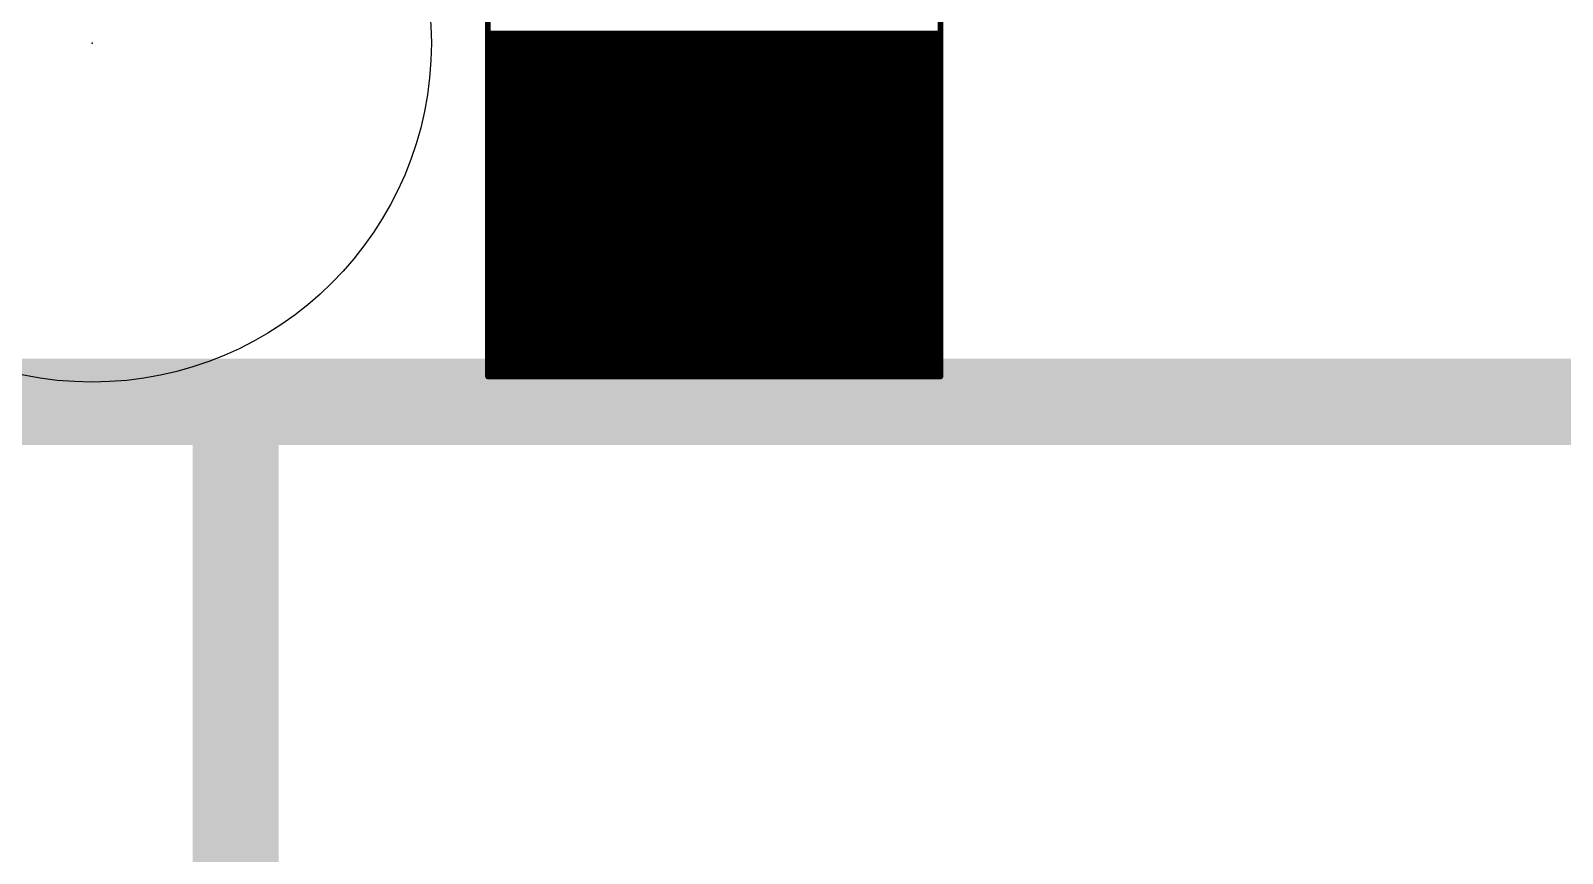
# Model space of a CAD drawing. Extents: x -15 to 70, y 0 to 100.
# Drawn here: x 37.737 to 40.445, y 67.019 to 68.475 of the extents above; entities that cross this region are included whole.
import ezdxf

# ---------------------------------------------------------------- set-up
doc = ezdxf.new("R2010")
doc.units = 0
for name, color, linetype in [('1', 12, 'CONTINUOUS'), ('16', 132, 'CONTINUOUS'), ('20', 31, 'CONTINUOUS'), ('24', 53, 'CONTINUOUS'), ('25', 253, 'CONTINUOUS')]:
    doc.layers.add(name, color=color, linetype=linetype)

msp = doc.modelspace()

# ---------------------------------------------------------------- linework, layer by layer
at = {"layer": '1'}
for points, const_width in [([(39.346, 69.953), (39.346, 67.863)], 0.01), ([(38.546, 67.863), (38.546, 68.753)], 0.01), ([(38.546, 68.47), (39.346, 68.47)], 0.01), ([(38.546, 68.46), (39.346, 68.46)], 0.01), ([(38.546, 68.45), (39.346, 68.45)], 0.01), ([(38.546, 68.44), (39.346, 68.44)], 0.01), ([(38.546, 68.43), (39.346, 68.43)], 0.01), ([(38.546, 68.42), (39.346, 68.42)], 0.01), ([(38.546, 68.41), (39.346, 68.41)], 0.01), ([(38.546, 68.4), (39.346, 68.4)], 0.01), ([(38.546, 68.39), (39.346, 68.39)], 0.01), ([(38.546, 68.38), (39.346, 68.38)], 0.01), ([(38.546, 68.37), (39.346, 68.37)], 0.01), ([(38.546, 68.36), (39.346, 68.36)], 0.01), ([(38.546, 68.35), (39.346, 68.35)], 0.01), ([(38.546, 68.34), (39.346, 68.34)], 0.01), ([(38.546, 68.33), (39.346, 68.33)], 0.01), ([(38.546, 68.32), (39.346, 68.32)], 0.01), ([(38.546, 68.31), (39.346, 68.31)], 0.01), ([(38.546, 68.3), (39.346, 68.3)], 0.01), ([(38.546, 68.29), (39.346, 68.29)], 0.01), ([(38.546, 68.28), (39.346, 68.28)], 0.01), ([(38.546, 68.27), (39.346, 68.27)], 0.01), ([(38.546, 68.26), (39.346, 68.26)], 0.01), ([(38.546, 68.25), (39.346, 68.25)], 0.01), ([(38.546, 68.24), (39.346, 68.24)], 0.01), ([(38.546, 68.23), (39.346, 68.23)], 0.01), ([(38.546, 68.22), (39.346, 68.22)], 0.01), ([(38.546, 68.21), (39.346, 68.21)], 0.01), ([(38.546, 68.2), (39.346, 68.2)], 0.01), ([(38.546, 68.19), (39.346, 68.19)], 0.01), ([(38.546, 68.18), (39.346, 68.18)], 0.01), ([(38.546, 68.17), (39.346, 68.17)], 0.01), ([(38.546, 68.16), (39.346, 68.16)], 0.01), ([(38.546, 68.15), (39.346, 68.15)], 0.01), ([(38.546, 68.14), (39.346, 68.14)], 0.01), ([(38.546, 68.13), (39.346, 68.13)], 0.01), ([(38.546, 68.12), (39.346, 68.12)], 0.01), ([(38.546, 68.11), (39.346, 68.11)], 0.01), ([(38.546, 68.1), (39.346, 68.1)], 0.01), ([(38.546, 68.09), (39.346, 68.09)], 0.01), ([(38.546, 68.08), (39.346, 68.08)], 0.01), ([(38.546, 68.07), (39.346, 68.07)], 0.01), ([(38.546, 68.06), (39.346, 68.06)], 0.01), ([(38.546, 68.05), (39.346, 68.05)], 0.01), ([(38.546, 68.04), (39.346, 68.04)], 0.01), ([(38.546, 68.03), (39.346, 68.03)], 0.01), ([(38.546, 68.02), (39.346, 68.02)], 0.01), ([(38.546, 68.01), (39.346, 68.01)], 0.01), ([(38.546, 68), (39.346, 68)], 0.01), ([(38.546, 67.99), (39.346, 67.99)], 0.01), ([(38.546, 67.98), (39.346, 67.98)], 0.01), ([(38.546, 67.97), (39.346, 67.97)], 0.01), ([(38.546, 67.96), (39.346, 67.96)], 0.01), ([(38.546, 67.95), (39.346, 67.95)], 0.01), ([(38.546, 67.94), (39.346, 67.94)], 0.01), ([(38.546, 67.93), (39.346, 67.93)], 0.01), ([(38.546, 67.92), (39.346, 67.92)], 0.01), ([(38.546, 67.91), (39.346, 67.91)], 0.01), ([(38.546, 67.9), (39.346, 67.9)], 0.01), ([(38.546, 67.89), (39.346, 67.89)], 0.01), ([(38.546, 67.88), (39.346, 67.88)], 0.01), ([(38.546, 67.87), (39.346, 67.87)], 0.01), ([(39.346, 67.863), (38.546, 67.863)], 0.01), ([(39.37, 67.818), (45.765, 67.818)], 0.13)]:
    msp.add_lwpolyline(points, dxfattribs=dict(at, const_width=const_width))
for points, const_width in [([(38.546, 68.4725, 1), (38.546, 68.4675)], 0.005), ([(38.546, 68.4625, 1), (38.546, 68.4575)], 0.005), ([(39.346, 68.4675, 1), (39.346, 68.4725)], 0.005), ([(39.346, 68.4575, 1), (39.346, 68.4625)], 0.005), ([(38.546, 68.4525, 1), (38.546, 68.4475)], 0.005), ([(38.546, 68.4425, 1), (38.546, 68.4375)], 0.005), ([(38.546, 68.4325, 1), (38.546, 68.4275)], 0.005), ([(39.346, 68.4475, 1), (39.346, 68.4525)], 0.005), ([(39.346, 68.4375, 1), (39.346, 68.4425)], 0.005), ([(39.346, 68.4275, 1), (39.346, 68.4325)], 0.005), ([(38.546, 68.4225, 1), (38.546, 68.4175)], 0.005), ([(38.546, 68.4125, 1), (38.546, 68.4075)], 0.005), ([(38.546, 68.4025, 1), (38.546, 68.3975)], 0.005), ([(39.346, 68.4175, 1), (39.346, 68.4225)], 0.005), ([(39.346, 68.4075, 1), (39.346, 68.4125)], 0.005), ([(39.346, 68.3975, 1), (39.346, 68.4025)], 0.005), ([(38.546, 68.3925, 1), (38.546, 68.3875)], 0.005), ([(38.546, 68.3825, 1), (38.546, 68.3775)], 0.005), ([(38.546, 68.3725, 1), (38.546, 68.3675)], 0.005), ([(39.346, 68.3875, 1), (39.346, 68.3925)], 0.005), ([(39.346, 68.3775, 1), (39.346, 68.3825)], 0.005), ([(39.346, 68.3675, 1), (39.346, 68.3725)], 0.005), ([(38.546, 68.3625, 1), (38.546, 68.3575)], 0.005), ([(38.546, 68.3525, 1), (38.546, 68.3475)], 0.005), ([(39.346, 68.3575, 1), (39.346, 68.3625)], 0.005), ([(39.346, 68.3475, 1), (39.346, 68.3525)], 0.005), ([(38.546, 68.3425, 1), (38.546, 68.3375)], 0.005), ([(38.546, 68.3325, 1), (38.546, 68.3275)], 0.005), ([(38.546, 68.3225, 1), (38.546, 68.3175)], 0.005), ([(39.346, 68.3375, 1), (39.346, 68.3425)], 0.005), ([(39.346, 68.3275, 1), (39.346, 68.3325)], 0.005), ([(39.346, 68.3175, 1), (39.346, 68.3225)], 0.005), ([(38.546, 68.3125, 1), (38.546, 68.3075)], 0.005), ([(38.546, 68.3025, 1), (38.546, 68.2975)], 0.005), ([(38.546, 68.2925, 1), (38.546, 68.2875)], 0.005), ([(39.346, 68.3075, 1), (39.346, 68.3125)], 0.005), ([(39.346, 68.2975, 1), (39.346, 68.3025)], 0.005), ([(39.346, 68.2875, 1), (39.346, 68.2925)], 0.005), ([(38.546, 68.2825, 1), (38.546, 68.2775)], 0.005), ([(38.546, 68.2725, 1), (38.546, 68.2675)], 0.005), ([(39.346, 68.2775, 1), (39.346, 68.2825)], 0.005), ([(39.346, 68.2675, 1), (39.346, 68.2725)], 0.005), ([(38.546, 68.2625, 1), (38.546, 68.2575)], 0.005), ([(38.546, 68.2525, 1), (38.546, 68.2475)], 0.005), ([(38.546, 68.2425, 1), (38.546, 68.2375)], 0.005), ([(39.346, 68.2575, 1), (39.346, 68.2625)], 0.005), ([(39.346, 68.2475, 1), (39.346, 68.2525)], 0.005), ([(39.346, 68.2375, 1), (39.346, 68.2425)], 0.005), ([(38.546, 68.2325, 1), (38.546, 68.2275)], 0.005), ([(38.546, 68.2225, 1), (38.546, 68.2175)], 0.005), ([(38.546, 68.2125, 1), (38.546, 68.2075)], 0.005), ([(39.346, 68.2275, 1), (39.346, 68.2325)], 0.005), ([(39.346, 68.2175, 1), (39.346, 68.2225)], 0.005), ([(39.346, 68.2075, 1), (39.346, 68.2125)], 0.005), ([(38.546, 68.2025, 1), (38.546, 68.1975)], 0.005), ([(38.546, 68.1925, 1), (38.546, 68.1875)], 0.005), ([(38.546, 68.1825, 1), (38.546, 68.1775)], 0.005), ([(39.346, 68.1975, 1), (39.346, 68.2025)], 0.005), ([(39.346, 68.1875, 1), (39.346, 68.1925)], 0.005), ([(39.346, 68.1775, 1), (39.346, 68.1825)], 0.005), ([(38.546, 68.1725, 1), (38.546, 68.1675)], 0.005), ([(38.546, 68.1625, 1), (38.546, 68.1575)], 0.005), ([(39.346, 68.1675, 1), (39.346, 68.1725)], 0.005), ([(39.346, 68.1575, 1), (39.346, 68.1625)], 0.005), ([(38.546, 68.1525, 1), (38.546, 68.1475)], 0.005), ([(38.546, 68.1425, 1), (38.546, 68.1375)], 0.005), ([(38.546, 68.1325, 1), (38.546, 68.1275)], 0.005), ([(39.346, 68.1475, 1), (39.346, 68.1525)], 0.005), ([(39.346, 68.1375, 1), (39.346, 68.1425)], 0.005), ([(39.346, 68.1275, 1), (39.346, 68.1325)], 0.005), ([(38.546, 68.1225, 1), (38.546, 68.1175)], 0.005), ([(38.546, 68.1125, 1), (38.546, 68.1075)], 0.005), ([(38.546, 68.1025, 1), (38.546, 68.0975)], 0.005), ([(39.346, 68.1175, 1), (39.346, 68.1225)], 0.005), ([(39.346, 68.1075, 1), (39.346, 68.1125)], 0.005), ([(39.346, 68.0975, 1), (39.346, 68.1025)], 0.005), ([(38.546, 68.0925, 1), (38.546, 68.0875)], 0.005), ([(38.546, 68.0825, 1), (38.546, 68.0775)], 0.005), ([(39.346, 68.0875, 1), (39.346, 68.0925)], 0.005), ([(39.346, 68.0775, 1), (39.346, 68.0825)], 0.005), ([(38.546, 68.0725, 1), (38.546, 68.0675)], 0.005), ([(38.546, 68.0625, 1), (38.546, 68.0575)], 0.005), ([(38.546, 68.0525, 1), (38.546, 68.0475)], 0.005), ([(39.346, 68.0675, 1), (39.346, 68.0725)], 0.005), ([(39.346, 68.0575, 1), (39.346, 68.0625)], 0.005), ([(39.346, 68.0475, 1), (39.346, 68.0525)], 0.005), ([(38.546, 68.0425, 1), (38.546, 68.0375)], 0.005), ([(38.546, 68.0325, 1), (38.546, 68.0275)], 0.005), ([(38.546, 68.0225, 1), (38.546, 68.0175)], 0.005), ([(39.346, 68.0375, 1), (39.346, 68.0425)], 0.005), ([(39.346, 68.0275, 1), (39.346, 68.0325)], 0.005), ([(39.346, 68.0175, 1), (39.346, 68.0225)], 0.005), ([(38.546, 68.0125, 1), (38.546, 68.0075)], 0.005), ([(38.546, 68.0025, 1), (38.546, 67.9975)], 0.005), ([(38.546, 67.9925, 1), (38.546, 67.9875)], 0.005), ([(39.346, 68.0075, 1), (39.346, 68.0125)], 0.005), ([(39.346, 67.9975, 1), (39.346, 68.0025)], 0.005), ([(39.346, 67.9875, 1), (39.346, 67.9925)], 0.005), ([(38.546, 67.9825, 1), (38.546, 67.9775)], 0.005), ([(38.546, 67.9725, 1), (38.546, 67.9675)], 0.005), ([(39.346, 67.9775, 1), (39.346, 67.9825)], 0.005), ([(39.346, 67.9675, 1), (39.346, 67.9725)], 0.005), ([(38.546, 67.9625, 1), (38.546, 67.9575)], 0.005), ([(38.546, 67.9525, 1), (38.546, 67.9475)], 0.005), ([(38.546, 67.9425, 1), (38.546, 67.9375)], 0.005), ([(39.346, 67.9575, 1), (39.346, 67.9625)], 0.005), ([(39.346, 67.9475, 1), (39.346, 67.9525)], 0.005), ([(39.346, 67.9375, 1), (39.346, 67.9425)], 0.005), ([(38.546, 67.9325, 1), (38.546, 67.9275)], 0.005), ([(38.546, 67.9225, 1), (38.546, 67.9175)], 0.005), ([(38.546, 67.9125, 1), (38.546, 67.9075)], 0.005), ([(39.346, 67.9275, 1), (39.346, 67.9325)], 0.005), ([(39.346, 67.9175, 1), (39.346, 67.9225)], 0.005), ([(39.346, 67.9075, 1), (39.346, 67.9125)], 0.005), ([(38.546, 67.9025, 1), (38.546, 67.8975)], 0.005), ([(38.546, 67.8925, 1), (38.546, 67.8875)], 0.005), ([(39.346, 67.8975, 1), (39.346, 67.9025)], 0.005), ([(39.346, 67.8875, 1), (39.346, 67.8925)], 0.005), ([(38.546, 67.8825, 1), (38.546, 67.8775)], 0.005), ([(38.546, 67.8725, 1), (38.546, 67.8675)], 0.005), ([(38.546, 67.8655, 1), (38.546, 67.8605)], 0.005), ([(38.5435, 67.863, 1), (38.5485, 67.863)], 0.005), ([(39.37, 67.8505, 1), (39.37, 67.7855)], 0.065), ([(39.3435, 67.863, 1), (39.3485, 67.863)], 0.005), ([(39.346, 67.8775, 1), (39.346, 67.8825)], 0.005), ([(39.346, 67.8675, 1), (39.346, 67.8725)], 0.005), ([(39.346, 67.8605, 1), (39.346, 67.8655)], 0.005)]:
    msp.add_lwpolyline(points, format="xyb", dxfattribs=dict(at, const_width=const_width))
at = {"layer": '16', "const_width": 0.01}
for points in [[(39.346, 69.953), (39.346, 67.863)], [(38.546, 67.863), (38.546, 68.753)], [(38.546, 68.47), (39.346, 68.47)], [(38.546, 68.46), (39.346, 68.46)], [(38.546, 68.45), (39.346, 68.45)], [(38.546, 68.44), (39.346, 68.44)], [(38.546, 68.43), (39.346, 68.43)], [(38.546, 68.42), (39.346, 68.42)], [(38.546, 68.41), (39.346, 68.41)], [(38.546, 68.4), (39.346, 68.4)], [(38.546, 68.39), (39.346, 68.39)], [(38.546, 68.38), (39.346, 68.38)], [(38.546, 68.37), (39.346, 68.37)], [(38.546, 68.36), (39.346, 68.36)], [(38.546, 68.35), (39.346, 68.35)], [(38.546, 68.34), (39.346, 68.34)], [(38.546, 68.33), (39.346, 68.33)], [(38.546, 68.32), (39.346, 68.32)], [(38.546, 68.31), (39.346, 68.31)], [(38.546, 68.3), (39.346, 68.3)], [(38.546, 68.29), (39.346, 68.29)], [(38.546, 68.28), (39.346, 68.28)], [(38.546, 68.27), (39.346, 68.27)], [(38.546, 68.26), (39.346, 68.26)], [(38.546, 68.25), (39.346, 68.25)], [(38.546, 68.24), (39.346, 68.24)], [(38.546, 68.23), (39.346, 68.23)], [(38.546, 68.22), (39.346, 68.22)], [(38.546, 68.21), (39.346, 68.21)], [(38.546, 68.2), (39.346, 68.2)], [(38.546, 68.19), (39.346, 68.19)], [(38.546, 68.18), (39.346, 68.18)], [(38.546, 68.17), (39.346, 68.17)], [(38.546, 68.16), (39.346, 68.16)], [(38.546, 68.15), (39.346, 68.15)], [(38.546, 68.14), (39.346, 68.14)], [(38.546, 68.13), (39.346, 68.13)], [(38.546, 68.12), (39.346, 68.12)], [(38.546, 68.11), (39.346, 68.11)], [(38.546, 68.1), (39.346, 68.1)], [(38.546, 68.09), (39.346, 68.09)], [(38.546, 68.08), (39.346, 68.08)], [(38.546, 68.07), (39.346, 68.07)], [(38.546, 68.06), (39.346, 68.06)], [(38.546, 68.05), (39.346, 68.05)], [(38.546, 68.04), (39.346, 68.04)], [(38.546, 68.03), (39.346, 68.03)], [(38.546, 68.02), (39.346, 68.02)], [(38.546, 68.01), (39.346, 68.01)], [(38.546, 68), (39.346, 68)], [(38.546, 67.99), (39.346, 67.99)], [(38.546, 67.98), (39.346, 67.98)], [(38.546, 67.97), (39.346, 67.97)], [(38.546, 67.96), (39.346, 67.96)], [(38.546, 67.95), (39.346, 67.95)], [(38.546, 67.94), (39.346, 67.94)], [(38.546, 67.93), (39.346, 67.93)], [(38.546, 67.92), (39.346, 67.92)], [(38.546, 67.91), (39.346, 67.91)], [(38.546, 67.9), (39.346, 67.9)], [(38.546, 67.89), (39.346, 67.89)], [(38.546, 67.88), (39.346, 67.88)], [(38.546, 67.87), (39.346, 67.87)], [(39.346, 67.863), (38.546, 67.863)]]:
    msp.add_lwpolyline(points, dxfattribs=at)
at = {"layer": '16', "const_width": 0.005}
for points in [[(38.546, 68.4725, 1), (38.546, 68.4675)], [(38.546, 68.4625, 1), (38.546, 68.4575)], [(39.346, 68.4675, 1), (39.346, 68.4725)], [(39.346, 68.4575, 1), (39.346, 68.4625)], [(38.546, 68.4525, 1), (38.546, 68.4475)], [(38.546, 68.4425, 1), (38.546, 68.4375)], [(38.546, 68.4325, 1), (38.546, 68.4275)], [(39.346, 68.4475, 1), (39.346, 68.4525)], [(39.346, 68.4375, 1), (39.346, 68.4425)], [(39.346, 68.4275, 1), (39.346, 68.4325)], [(38.546, 68.4225, 1), (38.546, 68.4175)], [(38.546, 68.4125, 1), (38.546, 68.4075)], [(38.546, 68.4025, 1), (38.546, 68.3975)], [(39.346, 68.4175, 1), (39.346, 68.4225)], [(39.346, 68.4075, 1), (39.346, 68.4125)], [(39.346, 68.3975, 1), (39.346, 68.4025)], [(38.546, 68.3925, 1), (38.546, 68.3875)], [(38.546, 68.3825, 1), (38.546, 68.3775)], [(38.546, 68.3725, 1), (38.546, 68.3675)], [(39.346, 68.3875, 1), (39.346, 68.3925)], [(39.346, 68.3775, 1), (39.346, 68.3825)], [(39.346, 68.3675, 1), (39.346, 68.3725)], [(38.546, 68.3625, 1), (38.546, 68.3575)], [(38.546, 68.3525, 1), (38.546, 68.3475)], [(39.346, 68.3575, 1), (39.346, 68.3625)], [(39.346, 68.3475, 1), (39.346, 68.3525)], [(38.546, 68.3425, 1), (38.546, 68.3375)], [(38.546, 68.3325, 1), (38.546, 68.3275)], [(38.546, 68.3225, 1), (38.546, 68.3175)], [(39.346, 68.3375, 1), (39.346, 68.3425)], [(39.346, 68.3275, 1), (39.346, 68.3325)], [(39.346, 68.3175, 1), (39.346, 68.3225)], [(38.546, 68.3125, 1), (38.546, 68.3075)], [(38.546, 68.3025, 1), (38.546, 68.2975)], [(38.546, 68.2925, 1), (38.546, 68.2875)], [(39.346, 68.3075, 1), (39.346, 68.3125)], [(39.346, 68.2975, 1), (39.346, 68.3025)], [(39.346, 68.2875, 1), (39.346, 68.2925)], [(38.546, 68.2825, 1), (38.546, 68.2775)], [(38.546, 68.2725, 1), (38.546, 68.2675)], [(39.346, 68.2775, 1), (39.346, 68.2825)], [(39.346, 68.2675, 1), (39.346, 68.2725)], [(38.546, 68.2625, 1), (38.546, 68.2575)], [(38.546, 68.2525, 1), (38.546, 68.2475)], [(38.546, 68.2425, 1), (38.546, 68.2375)], [(39.346, 68.2575, 1), (39.346, 68.2625)], [(39.346, 68.2475, 1), (39.346, 68.2525)], [(39.346, 68.2375, 1), (39.346, 68.2425)], [(38.546, 68.2325, 1), (38.546, 68.2275)], [(38.546, 68.2225, 1), (38.546, 68.2175)], [(38.546, 68.2125, 1), (38.546, 68.2075)], [(39.346, 68.2275, 1), (39.346, 68.2325)], [(39.346, 68.2175, 1), (39.346, 68.2225)], [(39.346, 68.2075, 1), (39.346, 68.2125)], [(38.546, 68.2025, 1), (38.546, 68.1975)], [(38.546, 68.1925, 1), (38.546, 68.1875)], [(38.546, 68.1825, 1), (38.546, 68.1775)], [(39.346, 68.1975, 1), (39.346, 68.2025)], [(39.346, 68.1875, 1), (39.346, 68.1925)], [(39.346, 68.1775, 1), (39.346, 68.1825)], [(38.546, 68.1725, 1), (38.546, 68.1675)], [(38.546, 68.1625, 1), (38.546, 68.1575)], [(39.346, 68.1675, 1), (39.346, 68.1725)], [(39.346, 68.1575, 1), (39.346, 68.1625)], [(38.546, 68.1525, 1), (38.546, 68.1475)], [(38.546, 68.1425, 1), (38.546, 68.1375)], [(38.546, 68.1325, 1), (38.546, 68.1275)], [(39.346, 68.1475, 1), (39.346, 68.1525)], [(39.346, 68.1375, 1), (39.346, 68.1425)], [(39.346, 68.1275, 1), (39.346, 68.1325)], [(38.546, 68.1225, 1), (38.546, 68.1175)], [(38.546, 68.1125, 1), (38.546, 68.1075)], [(38.546, 68.1025, 1), (38.546, 68.0975)], [(39.346, 68.1175, 1), (39.346, 68.1225)], [(39.346, 68.1075, 1), (39.346, 68.1125)], [(39.346, 68.0975, 1), (39.346, 68.1025)], [(38.546, 68.0925, 1), (38.546, 68.0875)], [(38.546, 68.0825, 1), (38.546, 68.0775)], [(39.346, 68.0875, 1), (39.346, 68.0925)], [(39.346, 68.0775, 1), (39.346, 68.0825)], [(38.546, 68.0725, 1), (38.546, 68.0675)], [(38.546, 68.0625, 1), (38.546, 68.0575)], [(38.546, 68.0525, 1), (38.546, 68.0475)], [(39.346, 68.0675, 1), (39.346, 68.0725)], [(39.346, 68.0575, 1), (39.346, 68.0625)], [(39.346, 68.0475, 1), (39.346, 68.0525)], [(38.546, 68.0425, 1), (38.546, 68.0375)], [(38.546, 68.0325, 1), (38.546, 68.0275)], [(38.546, 68.0225, 1), (38.546, 68.0175)], [(39.346, 68.0375, 1), (39.346, 68.0425)], [(39.346, 68.0275, 1), (39.346, 68.0325)], [(39.346, 68.0175, 1), (39.346, 68.0225)], [(38.546, 68.0125, 1), (38.546, 68.0075)], [(38.546, 68.0025, 1), (38.546, 67.9975)], [(38.546, 67.9925, 1), (38.546, 67.9875)], [(39.346, 68.0075, 1), (39.346, 68.0125)], [(39.346, 67.9975, 1), (39.346, 68.0025)], [(39.346, 67.9875, 1), (39.346, 67.9925)], [(38.546, 67.9825, 1), (38.546, 67.9775)], [(38.546, 67.9725, 1), (38.546, 67.9675)], [(39.346, 67.9775, 1), (39.346, 67.9825)], [(39.346, 67.9675, 1), (39.346, 67.9725)], [(38.546, 67.9625, 1), (38.546, 67.9575)], [(38.546, 67.9525, 1), (38.546, 67.9475)], [(38.546, 67.9425, 1), (38.546, 67.9375)], [(39.346, 67.9575, 1), (39.346, 67.9625)], [(39.346, 67.9475, 1), (39.346, 67.9525)], [(39.346, 67.9375, 1), (39.346, 67.9425)], [(38.546, 67.9325, 1), (38.546, 67.9275)], [(38.546, 67.9225, 1), (38.546, 67.9175)], [(38.546, 67.9125, 1), (38.546, 67.9075)], [(39.346, 67.9275, 1), (39.346, 67.9325)], [(39.346, 67.9175, 1), (39.346, 67.9225)], [(39.346, 67.9075, 1), (39.346, 67.9125)], [(38.546, 67.9025, 1), (38.546, 67.8975)], [(38.546, 67.8925, 1), (38.546, 67.8875)], [(39.346, 67.8975, 1), (39.346, 67.9025)], [(39.346, 67.8875, 1), (39.346, 67.8925)], [(38.546, 67.8825, 1), (38.546, 67.8775)], [(38.546, 67.8725, 1), (38.546, 67.8675)], [(38.546, 67.8655, 1), (38.546, 67.8605)], [(38.5435, 67.863, 1), (38.5485, 67.863)], [(39.3435, 67.863, 1), (39.3485, 67.863)], [(39.346, 67.8775, 1), (39.346, 67.8825)], [(39.346, 67.8675, 1), (39.346, 67.8725)], [(39.346, 67.8605, 1), (39.346, 67.8655)]]:
    msp.add_lwpolyline(points, format="xyb", dxfattribs=at)
at = {"layer": '20'}
msp.add_circle((37.846, 68.453), 0.6, dxfattribs=at)
at = {"layer": '24'}
msp.add_point((37.846, 68.453), dxfattribs=at)
at = {"layer": '25', "const_width": 0.1524}
for points in [[(28.575, 67.818), (68.834, 67.818)], [(38.1, 60.96), (38.1, 67.818)]]:
    msp.add_lwpolyline(points, dxfattribs=at)
at = {"layer": '25', "const_width": 0.0762}
msp.add_lwpolyline([(38.1381, 67.818, 1), (38.0619, 67.818)], format="xyb", dxfattribs=at)

doc.saveas('drawing.dxf')
